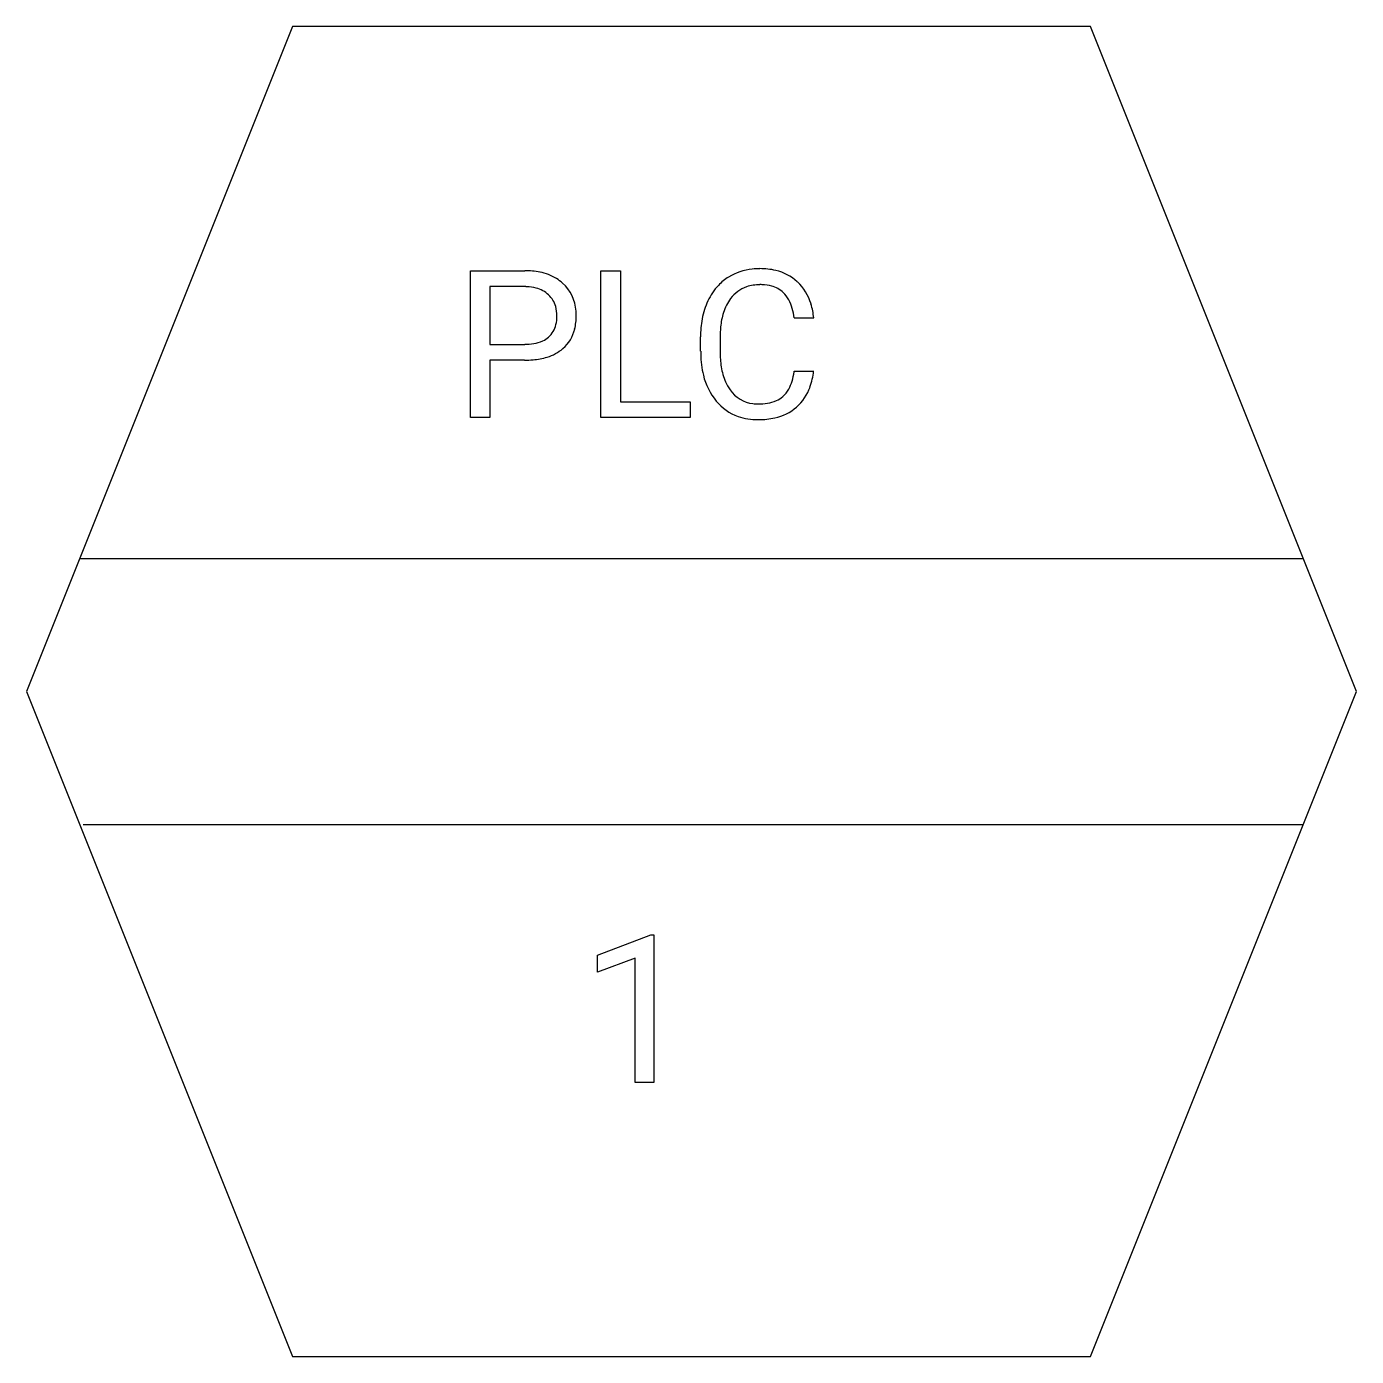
# Model space of a CAD drawing. Extents: x 2.8 to 16, y -2.8 to 10.5.
import ezdxf

# ---------------------------------------------------------------- set-up
doc = ezdxf.new("R2010")
doc.units = 0
doc.layers.add('DEFAULT_255_1_542', color=255, linetype='CONTINUOUS')
doc.layers.add('DEFAULT_255_2_778', color=255, linetype='CONTINUOUS')

msp = doc.modelspace()

# ---------------------------------------------------------------- linework, layer by layer
at = {"layer": 'DEFAULT_255_1_542'}
for p, q in [((7.195, 6.561), (7.195, 8.022)), ((7.195, 8.022), (7.734, 8.022)), ((8.492, 6.561), (8.492, 8.022)), ((8.492, 8.022), (8.686, 8.022)), ((8.686, 8.022), (8.686, 6.718)), ((7.388, 7.864), (7.388, 7.29)), ((7.745, 7.864), (7.388, 7.864)), ((10.609, 7.552), (10.415, 7.552)), ((7.388, 7.29), (7.734, 7.29)), ((9.483, 7.223), (9.483, 7.364)), ((9.677, 7.359), (9.677, 7.217)), ((7.732, 7.133), (7.388, 7.133)), ((7.388, 7.133), (7.388, 6.561)), ((10.415, 7.024), (10.609, 7.024)), ((8.686, 6.718), (9.379, 6.718)), ((9.379, 6.718), (9.379, 6.561)), ((7.388, 6.561), (7.195, 6.561)), ((9.379, 6.561), (8.492, 6.561)), ((8.457, 1.215), (8.989, 1.415)), ((8.989, 1.415), (9.018, 1.415)), ((9.018, 1.415), (9.018, -0.054)), ((8.457, 1.046), (8.457, 1.215)), ((8.831, 1.184), (8.457, 1.046)), ((8.831, -0.054), (8.831, 1.184)), ((9.018, -0.054), (8.831, -0.054))]:
    msp.add_line(p, q, dxfattribs=at)
for centre, radius, start, end in [((7.739, 7.265), 0.757, 78.8379, 90.3983), ((7.791, 7.517), 0.5, 58.9633, 79.0811), ((7.829, 7.587), 0.42, 48.0198, 58.4471), ((10.034, 7.521), 0.516, 121.7634, 136.4279), ((10.051, 7.489), 0.552, 95.646, 121.549), ((10.07, 7.351), 0.691, 89.9243, 96.138), ((10.077, 7.366), 0.677, 76.678, 90.4563), ((10.126, 7.565), 0.472, 47.4858, 76.9287), ((7.734, 7.337), 0.526, 87.8548, 88.8027), ((7.741, 7.444), 0.42, 75.2765, 88.2914), ((7.778, 7.576), 0.282, 46.8626, 75.6679), ((7.84, 7.598), 0.405, 3.3375, 48.1766), ((10.083, 7.479), 0.58, 136.7831, 155.2473), ((10.05, 7.547), 0.334, 109.2999, 143.3038), ((10.067, 7.483), 0.4, 89.3453, 108.5745), ((10.072, 7.336), 0.548, 87.3811, 90.0242), ((10.081, 7.468), 0.415, 74.7009, 87.8127), ((10.119, 7.602), 0.276, 47.4374, 75.0695), ((10.113, 7.603), 0.279, 27.817, 46.4004), ((10.108, 7.552), 0.494, 16.5425, 46.8933), ((7.797, 7.598), 0.254, 15.7442, 46.6202), ((10.225, 7.411), 0.738, 155.0365, 169.6004), ((10.145, 7.474), 0.454, 143.0752, 163.1918), ((9.975, 7.529), 0.436, 15.7651, 27.941), ((9.907, 7.486), 0.705, 5.4073, 17.0365), ((7.719, 7.577), 0.335, 359.4673, 15.5932), ((7.692, 7.57), 0.362, 346.6894, 0.1058), ((7.602, 7.573), 0.451, 359.6263, 0.0005), ((7.702, 7.571), 0.544, 346.1879, 0.5061), ((7.686, 7.576), 0.56, 359.9478, 4.6828), ((10.454, 7.368), 0.971, 169.5838, 180.2758), ((10.389, 7.397), 0.71, 162.9376, 174.6208), ((9.727, 7.457), 0.695, 7.8888, 15.9241), ((7.815, 7.538), 0.235, 311.7854, 347.286), ((7.872, 7.527), 0.369, 310.8833, 346.5425), ((10.717, 7.361), 1.04, 174.3422, 180.143), ((7.737, 7.819), 0.528, 269.6595, 279.415), ((7.769, 7.632), 0.339, 279.2051, 294.9901), ((7.806, 7.551), 0.251, 295.2887, 311.2911), ((7.762, 7.802), 0.668, 274.685, 287.0246), ((7.833, 7.579), 0.434, 286.6927, 310.2287), ((10.686, 7.223), 1.202, 179.9922, 181.5398), ((10.427, 7.209), 0.943, 181.1219, 193.8756), ((10.601, 7.212), 0.924, 179.6817, 189.1505), ((7.734, 8.079), 0.946, 269.8968, 275.0191), ((10.288, 7.16), 0.607, 188.9911, 203.5773), ((9.725, 7.126), 0.698, 343.1449, 351.0104), ((9.527, 7.162), 0.899, 350.7164, 351.1582), ((9.923, 7.099), 0.689, 340.1774, 353.7813), ((10.13, 7.132), 0.637, 193.548, 219.5756), ((10.153, 7.104), 0.461, 203.9076, 215.1315), ((9.983, 7.047), 0.428, 331.6588, 343.2879), ((10.038, 7.014), 0.315, 213.9073, 263.8848), ((10.131, 6.973), 0.264, 293.8551, 310.0521), ((10.132, 6.965), 0.258, 311.0647, 332.0109), ((10.12, 7.026), 0.48, 311.456, 340.4421), ((10.027, 7.044), 0.501, 219.3628, 250.0611), ((10.054, 7.113), 0.415, 263.1758, 270.1031), ((10.058, 7.268), 0.57, 269.6721, 279.0606), ((10.091, 7.067), 0.366, 278.8752, 293.6348), ((10.116, 7.04), 0.493, 282.4333, 310.7515), ((10.048, 7.124), 0.583, 250.7885, 270.6488), ((10.054, 7.444), 0.903, 269.9996, 270.3577), ((10.061, 7.267), 0.726, 269.9359, 282.8098)]:
    msp.add_arc(centre, radius, start, end, dxfattribs=at)
at = {"layer": 'DEFAULT_255_2_778'}
for p, q in [((5.424, 10.451), (2.778, 3.836)), ((13.361, 10.451), (5.424, 10.451)), ((16.007, 3.836), (13.361, 10.451)), ((3.307, 5.159), (15.478, 5.159)), ((2.778, 3.836), (5.424, -2.778)), ((13.361, -2.778), (16.007, 3.836)), ((3.34, 2.514), (15.478, 2.514)), ((5.424, -2.778), (13.361, -2.778))]:
    msp.add_line(p, q, dxfattribs=at)

doc.saveas('drawing.dxf')
